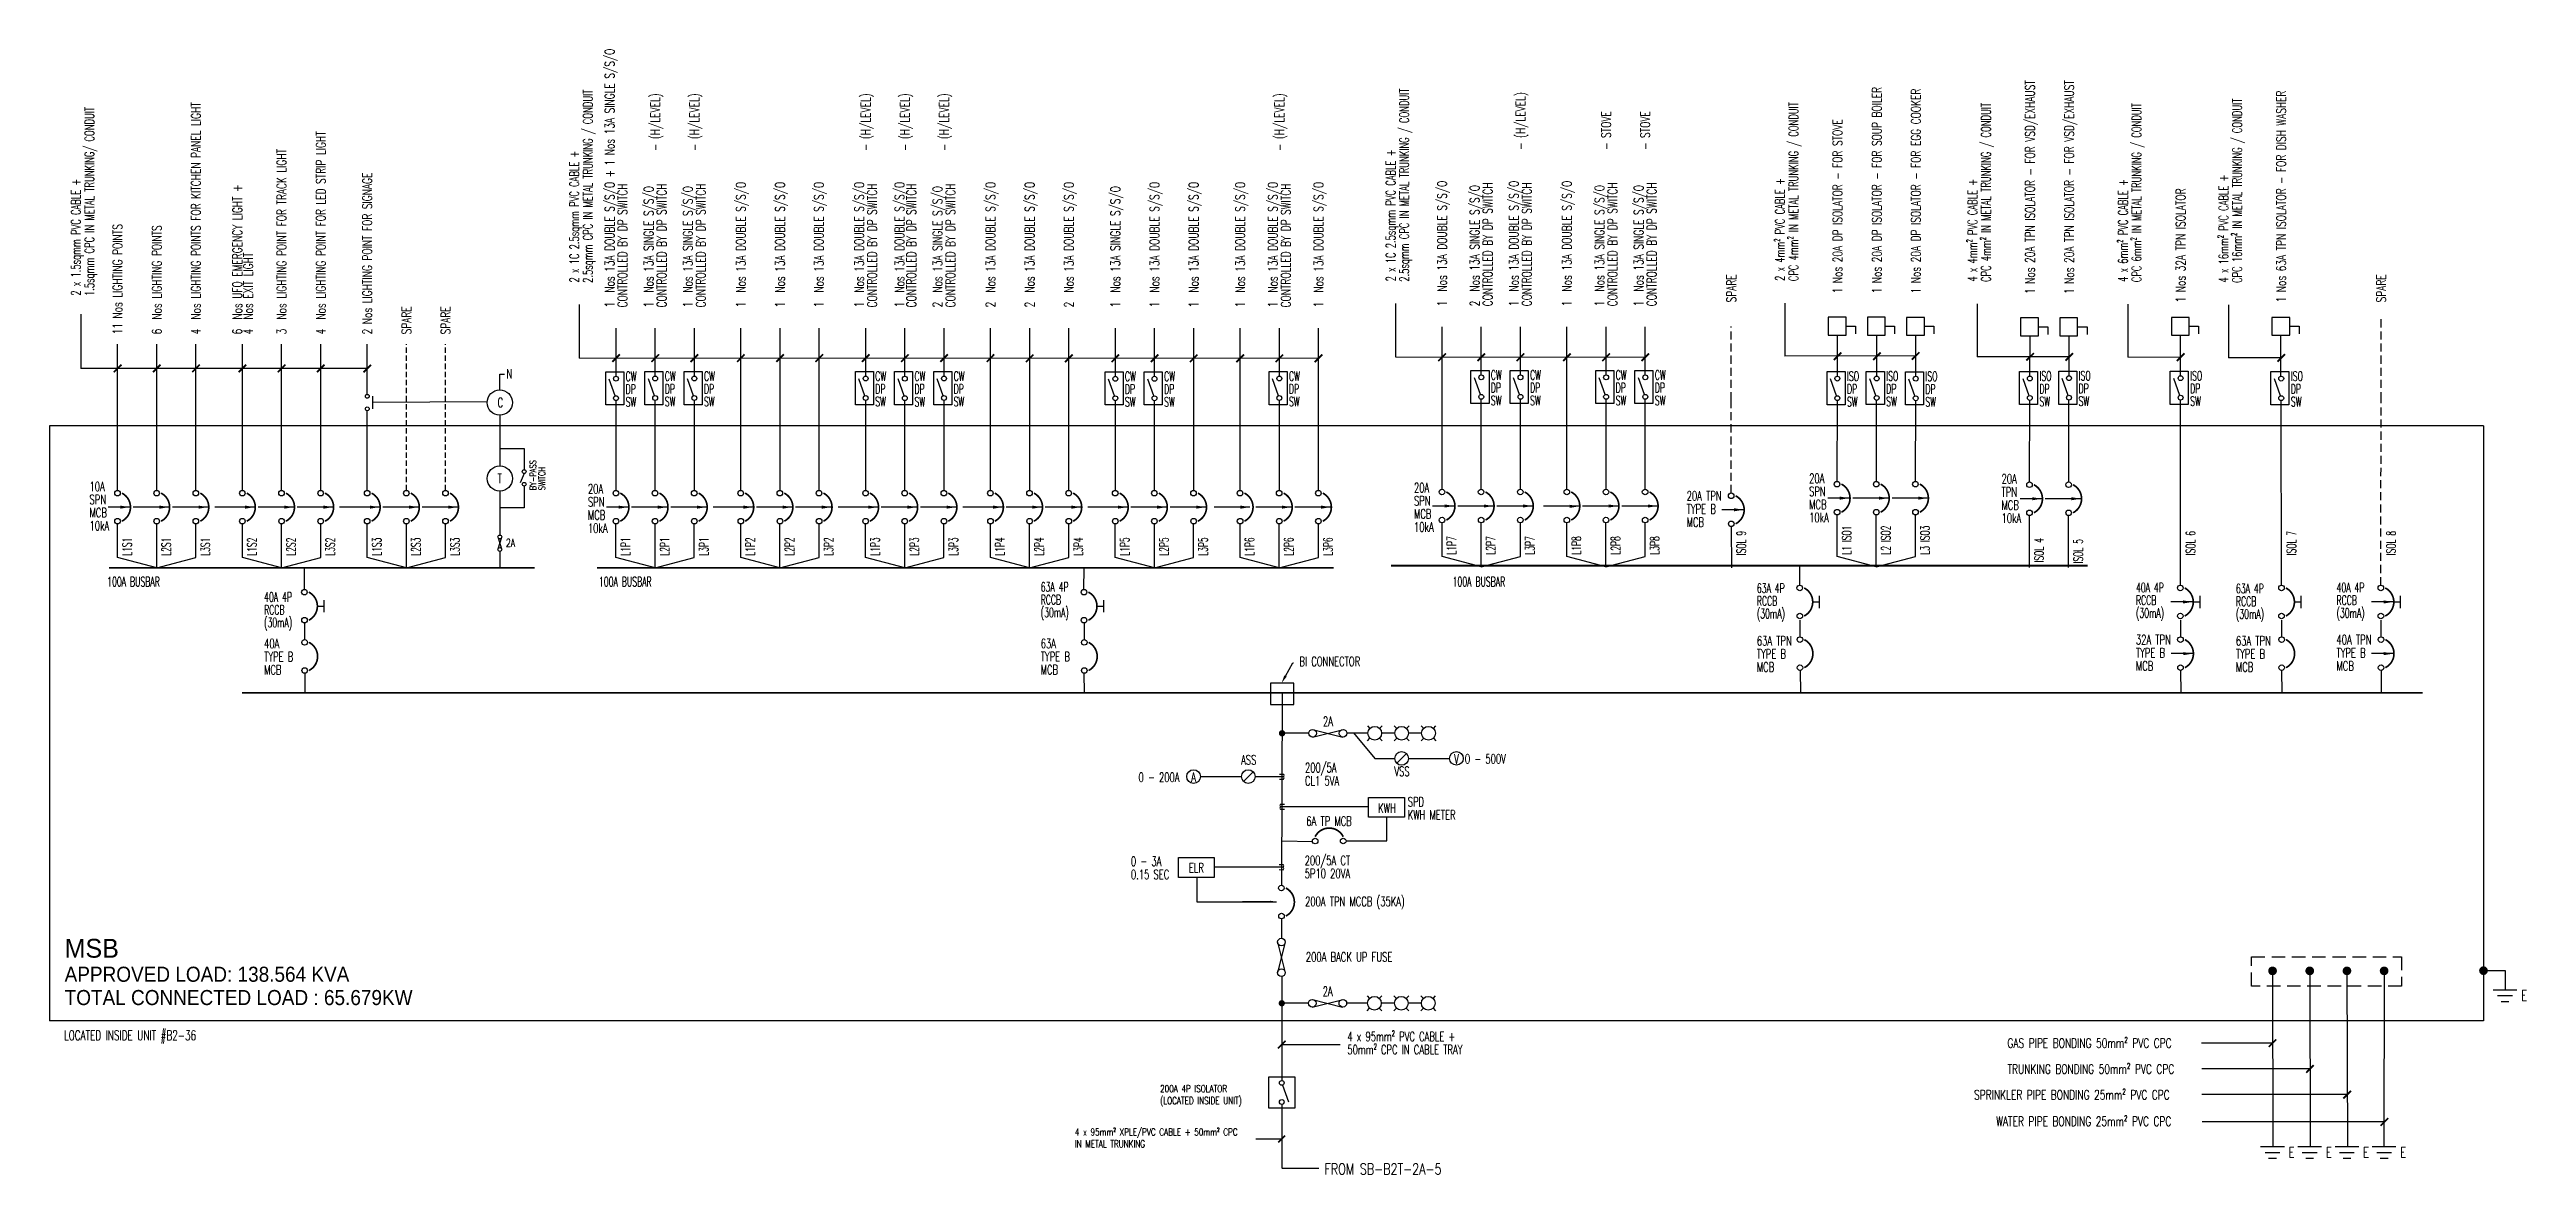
# Model space of a CAD drawing. Header units: millimetres. Extents: x 9527 to 55482, y 5689 to 26572.
import ezdxf
from ezdxf import colors
from ezdxf.entities.mleader import LeaderData, LeaderLine
from ezdxf.lldxf.tags import DXFTag
from ezdxf.math import Vec2, Vec3

# ---------------------------------------------------------------- set-up
doc = ezdxf.new("R2010")
doc.units = ezdxf.units.MM
doc.linetypes.add('DASHED', pattern=[0.75, 0.5, -0.25])
for name, color, linetype in [('E-SLD-FRAME', 8, 'Continuous'), ('E-SLD-LEGENDF', 2, 'Continuous'), ('SLD', 2, 'Continuous'), ('SLD-LINE', 7, 'Continuous'), ('SLD-TXT', 7, 'Continuous'), ('TXT', 7, 'Continuous')]:
    doc.layers.add(name, color=color, linetype=linetype)
doc.styles.add('ARIAL', font='arial.ttf', dxfattribs={"width": 0.95})
doc.styles.add('SIMPLEX', font='simplex.shx', dxfattribs={"width": 0.75})
doc.styles.add('SLD-TXT', font='romans.shx', dxfattribs={"width": 0.75})
doc.styles.get("Standard").update_dxf_attribs({"font": 'arial.ttf'})
tags = doc.linetypes.add('CENTER', pattern=[2, 1.25, -0.25, 0.25, -0.25]).pattern_tags.tags
tags[10:11] = [DXFTag(74, 4), DXFTag(75, 0), DXFTag(340, '0'), DXFTag(46, 1.0), DXFTag(50, 0.0), DXFTag(44, 0.0), DXFTag(45, 0.0)]
tags[8:9] = [DXFTag(74, 4), DXFTag(75, 0), DXFTag(340, '0'), DXFTag(46, 1.0), DXFTag(50, 0.0), DXFTag(44, 0.0), DXFTag(45, 0.0)]
tags[6:7] = [DXFTag(74, 4), DXFTag(75, 0), DXFTag(340, '0'), DXFTag(46, 1.0), DXFTag(50, 0.0), DXFTag(44, 0.0), DXFTag(45, 0.0)]
tags[4:5] = [DXFTag(74, 4), DXFTag(75, 0), DXFTag(340, '0'), DXFTag(46, 1.0), DXFTag(50, 0.0), DXFTag(44, 0.0), DXFTag(45, 0.0)]
doc.dimstyles.new('A', dxfattribs={"dimtxt": 0.18, "dimasz": 150, "dimexe": 0.18, "dimexo": 0.0625, "dimgap": 0.09, "dimtad": 0, "dimtih": 1, "dimtoh": 1, "dimdec": 4, "dimzin": 0, "dimdsep": 46, "dimtxsty": 'Standard', "dimcen": 0.09, "dimadec": 0, "dimazin": 0, "dimtfac": 1, "dimtdec": 4, "dimtofl": 0, "dimtmove": 0, "dimatfit": 3, "dimfxl": 1, "dimtolj": 1, "dimtzin": 0, "dimarcsym": 0})

# ---------------------------------------------------------------- blocks, each defined once
blk = doc.blocks.new('MCCB')
at = {"color": 3}
for centre in [(-1, 548), (0, 49)]:
    blk.add_circle(centre, 49.5, dxfattribs=at)
at = {"layer": 'E-SLD-LEGENDF', "const_width": 30}
blk.add_lwpolyline([(77, 49, 0.611384), (77, 548)], format="xyb", dxfattribs=at)
blk = doc.blocks.new('RCCB')
at = {"color": 3}
for centre in [(-1, 548), (0, 49)]:
    blk.add_circle(centre, 49.5, dxfattribs=at)
at = {"layer": 'E-SLD-LEGENDF', "linetype": 'ByBlock'}
blk.add_line((230, 299), (350, 299), dxfattribs=at)
at = {"layer": 'E-SLD-LEGENDF'}
blk.add_line((350, 190), (350, 408), dxfattribs=at)
at = {"layer": 'E-SLD-LEGENDF', "const_width": 30}
blk.add_lwpolyline([(77, 49, 0.611384), (77, 548)], format="xyb", dxfattribs=at)
blk = doc.blocks.new('DP ISOL')
at = {"layer": 'SLD', "color": 3, "linetype": 'Continuous', "ltscale": 0.5}
for p, q in [((141, -289), (20, -289)), ((141, -141), (141, -289))]:
    blk.add_line(p, q, dxfattribs=at)
blk.add_lwpolyline([(0, 141), (0, -141), (282, -141), (282, 141)], close=True, dxfattribs=at)

msp = doc.modelspace()

# ---------------------------------------------------------------- linework, layer by layer
at = {"ltscale": 100}
for p, q in [((34499, 20865), (39133, 20859)), ((54685, 9473), (55085, 9473)), ((50773, 8130), (49451, 8130)), ((51465, 7649), (49459, 7649)), ((52155, 7171), (49459, 7171)), ((52845, 6664), (49467, 6665))]:
    msp.add_line(p, q, dxfattribs=at)
for p, q in [((44153, 20887), (41721, 20879)), ((46997, 20865), (45292, 20865)), ((49063, 20857), (48087, 20860)), ((50932, 20847), (49952, 20847)), ((15518, 20135), (15517, 19902)), ((17647, 20030), (15518, 20022)), ((17881, 19784), (17882, 18842)), ((17882, 19164), (18332, 19164)), ((18332, 19164), (18332, 18771)), ((18332, 18701), (18261, 18528)), ((18332, 18467), (18332, 18064)), ((17880, 18374), (17882, 17559)), ((18332, 18064), (17882, 18064)), ((17914, 17511), (17847, 17298)), ((17850, 17510), (17913, 17306)), ((17882, 17255), (17882, 16949)), ((32395, 14630), (32386, 11059)), ((33598, 13886), (33988, 13886)), ((33720, 13886), (34114, 13413)), ((34114, 13413), (34483, 13413)), ((34739, 13414), (35499, 13414)), ((30878, 13074), (31638, 13074)), ((31894, 13075), (32419, 13075)), ((32347, 13122), (32419, 13122)), ((32347, 13029), (32420, 13028)), ((32441, 12560), (32368, 12560)), ((32441, 12467), (32369, 12467)), ((30813, 11204), (30813, 10752)), ((32414, 11394), (31137, 11393)), ((32341, 11441), (32414, 11441)), ((32342, 11348), (32414, 11347)), ((30813, 10752), (32289, 10752)), ((32383, 10435), (32383, 10074)), ((32389, 9365), (32389, 7433)), ((33592, 8875), (33982, 8875)), ((32389, 8100), (33474, 8100)), ((32389, 6991), (32393, 5815)), ((32392, 6345), (31910, 6345)), ((32393, 5808), (33077, 5808))]:
    msp.add_line(p, q)
for points in [[(19846, 19975), (19846, 20591), (20181, 20591), (20181, 19975)], [(20573, 19978), (20573, 20594), (20908, 20594), (20908, 19978)], [(21300, 19978), (21300, 20594), (21634, 20594), (21634, 19978)], [(24478, 19978), (24478, 20594), (24813, 20594), (24813, 19978)], [(25205, 19976), (25205, 20592), (25540, 20592), (25540, 19976)], [(25932, 19979), (25932, 20595), (26266, 20595), (26266, 19979)], [(29110, 19974), (29110, 20590), (29445, 20590), (29445, 19974)], [(29837, 19974), (29837, 20590), (30172, 20590), (30172, 19974)], [(32153, 19978), (32153, 20594), (32488, 20594), (32488, 19978)], [(35899, 19999), (35899, 20616), (36234, 20616), (36234, 19999)], [(36626, 19999), (36626, 20616), (36960, 20616), (36960, 19999)], [(38215, 19999), (38215, 20616), (38550, 20616), (38550, 19999)], [(38942, 19999), (38942, 20616), (39276, 20616), (39276, 19999)], [(42507, 19977), (42507, 20593), (42841, 20593), (42841, 19977)], [(43234, 19980), (43234, 20596), (43569, 20596), (43569, 19980)], [(43960, 19974), (43960, 20590), (44295, 20590), (44295, 19974)], [(46077, 19980), (46077, 20596), (46412, 20596), (46412, 19980)], [(46804, 19985), (46804, 20601), (47138, 20601), (47138, 19985)], [(48874, 19985), (48874, 20601), (49208, 20601), (49208, 19985)], [(50741, 19976), (50741, 20593), (51075, 20593), (51075, 19976)], [(33998, 12687), (34665, 12687), (34665, 12319), (33998, 12319)], [(30470, 11572), (31137, 11572), (31137, 11204), (30470, 11204)]]:
    msp.add_lwpolyline(points, close=True)
at = {"color": 3}
for points in [[(20022, 20142), (19910, 20455)], [(20749, 20145), (20637, 20459)], [(21476, 20145), (21363, 20459)], [(24654, 20145), (24542, 20459)], [(25381, 20142), (25269, 20456)], [(26108, 20146), (25995, 20459)], [(29286, 20141), (29174, 20454)], [(30013, 20141), (29901, 20454)], [(32329, 20145), (32217, 20459)], [(36075, 20166), (35963, 20480)], [(36802, 20166), (36689, 20480)], [(38391, 20166), (38279, 20480)], [(39118, 20166), (39005, 20480)], [(42682, 20144), (42570, 20457)], [(43410, 20147), (43298, 20460)], [(44136, 20141), (44024, 20455)], [(46253, 20146), (46141, 20460)], [(46979, 20152), (46867, 20466)], [(49049, 20152), (48937, 20466)], [(50917, 20143), (50804, 20457)], [(32959, 13809), (33531, 13950)], [(32961, 13950), (33523, 13809)], [(32312, 10004), (32453, 9432)], [(32453, 10002), (32312, 9440)], [(32954, 8798), (33526, 8939)], [(32956, 8940), (33518, 8798)]]:
    msp.add_lwpolyline(points, dxfattribs=at)
at = {"ltscale": 100}
msp.add_lwpolyline([(32181, 14416), (32610, 14416), (32610, 14811), (32181, 14811)], close=True, dxfattribs=at)
at = {"linetype": 'DASHED', "ltscale": 500}
msp.add_lwpolyline([(50380, 9731), (53166, 9731), (53166, 9188), (50380, 9188)], close=True, dxfattribs=at)
at = {"linetype": 'CENTER'}
msp.add_lwpolyline([(32149, 7500), (32633, 7500), (32633, 6919), (32149, 6919)], close=True, dxfattribs=at)
at = {"color": 250}
msp.add_lwpolyline([(32404, 7348), (32513, 7041)], dxfattribs=at)
for centre, radius in [((17880, 20018), 234), ((15422, 20135), 35), ((15422, 19901), 35), ((17882, 18608), 234), ((18332, 18736), 35), ((18332, 18502), 35), ((17882, 17524), 35), ((17882, 17290), 35)]:
    msp.add_circle(centre, radius)
for centre, start, end in [((32404, 13098), 304.0133, 55.9867), ((32404, 13051), 304.0133, 55.9867), ((32384, 12537), 124.0133, 235.9867), ((32384, 12490), 124.0133, 235.9867), ((32398, 11418), 304.0133, 55.9867), ((32398, 11371), 304.0133, 55.9867)]:
    msp.add_arc(centre, 28.3, start, end)
at = {"layer": 'E-SLD-FRAME', "color": 7, "linetype": 'CENTER', "ltscale": 500}
for p, q in [((54686, 19589), (9527, 19589)), ((9527, 19589), (9528, 8543)), ((54686, 19589), (54685, 8544)), ((54685, 8544), (9528, 8543))]:
    msp.add_line(p, q, dxfattribs=at)
at = {"layer": 'E-SLD-FRAME', "color": 7, "linetype": 'CENTER', "ltscale": 50}
for p, q in [((33998, 12514), (32369, 12514)), ((34335, 11880), (34335, 12319)), ((32398, 11880), (32957, 11873)), ((33580, 11880), (34335, 11880))]:
    msp.add_line(p, q, dxfattribs=at)
at = {"layer": 'SLD', "color": 7}
for p, q in [((10106, 21657), (10106, 20652)), ((19352, 21837), (19352, 20844)), ((34499, 21858), (34499, 20865)), ((41721, 21864), (41721, 20879)), ((45292, 21851), (45292, 20865)), ((48087, 21846), (48087, 20860)), ((49952, 21832), (49952, 20847)), ((33071, 20839), (19352, 20844)), ((15422, 20648), (10106, 20652))]:
    msp.add_line(p, q, dxfattribs=at)
at = {"layer": 'SLD', "const_width": 33}
for points in [[(34413, 16991), (47339, 16991)], [(10633, 16949), (18526, 16949)], [(19686, 16949), (33354, 16949)], [(13099, 14630), (53554, 14630)]]:
    msp.add_lwpolyline(points, dxfattribs=at)
at = {"layer": 'SLD', "lineweight": -3}
for centre, radius in [((20037, 20461), 45.2), ((20764, 20465), 45.2), ((21491, 20465), 45.2), ((24669, 20465), 45.2), ((25396, 20462), 45.2), ((26123, 20465), 45.2), ((29301, 20460), 45.2), ((30028, 20460), 45.2), ((32344, 20465), 45.2), ((36090, 20486), 45.2), ((36817, 20486), 45.2), ((38406, 20486), 45.2), ((39133, 20486), 45.2), ((42697, 20463), 45.2), ((43425, 20466), 45.2), ((44151, 20461), 45.2), ((46268, 20466), 45.2), ((46994, 20472), 45.2), ((49065, 20472), 45.2), ((50932, 20463), 45.2), ((20037, 20099), 45.2), ((20764, 20102), 45.2), ((21491, 20102), 45.2), ((24669, 20102), 45.2), ((25396, 20100), 45.2), ((26123, 20103), 45.2), ((29301, 20098), 45.2), ((30028, 20098), 45.2), ((32344, 20102), 45.2), ((36090, 20124), 45.2), ((36817, 20124), 45.2), ((38406, 20124), 45.2), ((39133, 20124), 45.2), ((42697, 20101), 45.2), ((43425, 20104), 45.2), ((44151, 20098), 45.2), ((46268, 20104), 45.2), ((46994, 20110), 45.2), ((49065, 20109), 45.2), ((50932, 20101), 45.2), ((32960, 13880), 70.8), ((33527, 13880), 70.8), ((32383, 10004), 70.8), ((32383, 9436), 70.8), ((32954, 8869), 70.8), ((33522, 8869), 70.8)]:
    msp.add_circle(centre, radius, dxfattribs=at)
at = {"layer": 'SLD', "color": 250, "lineweight": -3}
for centre in [(32389, 7389), (32389, 7035)]:
    msp.add_circle(centre, 44.2, dxfattribs=at)
at = {"layer": 'SLD-LINE', "linetype": 'ByBlock'}
for p, q in [((20037, 20507), (20037, 21402)), ((20764, 20510), (20764, 21402)), ((21491, 20510), (21491, 21402)), ((22353, 18391), (22353, 21402)), ((23080, 18391), (23080, 21402)), ((23807, 20058), (23807, 21402)), ((24669, 20510), (24669, 21402)), ((26985, 18391), (26985, 21402)), ((27712, 18391), (27712, 21402)), ((28439, 18391), (28439, 21402)), ((29301, 20505), (29301, 21402)), ((30028, 20505), (30028, 21402)), ((30755, 18391), (30755, 21402)), ((31617, 18391), (31617, 21402)), ((32344, 20510), (32344, 21402)), ((33071, 18391), (33071, 21402)), ((35363, 18412), (35363, 21423)), ((36090, 20531), (36090, 21423)), ((36817, 20531), (36817, 21423)), ((37679, 18412), (37679, 21423)), ((38406, 20531), (38406, 21423)), ((39133, 20531), (39133, 21423)), ((42699, 20509), (42700, 21269)), ((43427, 20511), (43429, 21269)), ((44152, 20506), (44154, 21268)), ((46269, 20511), (46272, 21257)), ((46996, 20517), (46998, 21257)), ((49063, 20517), (49064, 21268)), ((50927, 20508), (50926, 21268)), ((10788, 18389), (10790, 21102)), ((11515, 18389), (11517, 21102)), ((12244, 18391), (12244, 21102)), ((13106, 18391), (13106, 21102)), ((13833, 18391), (13833, 21102)), ((14560, 18391), (14560, 21102)), ((20037, 18391), (20037, 20054)), ((20764, 18391), (20764, 20057)), ((21491, 18391), (21491, 20057)), ((23807, 18391), (23807, 20058)), ((24669, 18391), (24669, 20057)), ((29301, 18391), (29301, 20053)), ((30028, 18391), (30028, 20053)), ((32344, 18391), (32344, 20057)), ((36090, 18412), (36090, 20078)), ((36817, 18412), (36817, 20078)), ((38406, 18412), (38406, 20078)), ((39133, 18412), (39133, 20078)), ((42694, 18558), (42697, 20056)), ((43420, 18558), (43425, 20059)), ((44147, 18558), (44151, 20053)), ((46263, 18546), (46268, 20059)), ((46989, 18546), (46994, 20064)), ((49060, 16629), (49063, 20064)), ((50936, 16629), (50928, 20056)), ((14255, 16551), (14255, 16949)), ((28719, 16551), (28720, 16949)), ((41998, 16629), (41999, 16970))]:
    msp.add_line(p, q, dxfattribs=at)
at = {"layer": 'SLD-LINE', "ltscale": 200}
for p, q in [((25396, 20507), (25396, 21402)), ((26123, 20511), (26123, 21402)), ((25396, 18391), (25396, 20058)), ((26123, 18391), (26123, 20058))]:
    msp.add_line(p, q, dxfattribs=at)
at = {"layer": 'SLD-LINE', "linetype": 'DASHED', "ltscale": 300}
for p, q in [((40727, 20064), (40728, 21432)), ((52784, 20064), (52785, 21595)), ((40725, 18340), (40727, 20064)), ((52781, 16629), (52784, 20064))]:
    msp.add_line(p, q, dxfattribs=at)
at = {"layer": 'SLD-LINE', "ltscale": 120}
for p, q in [((15422, 20170), (15422, 21102)), ((15422, 18391), (15422, 19866))]:
    msp.add_line(p, q, dxfattribs=at)
at = {"layer": 'SLD-LINE', "linetype": 'DASHED', "ltscale": 200}
for p, q in [((16149, 18391), (16149, 21102)), ((16876, 18391), (16876, 21102))]:
    msp.add_line(p, q, dxfattribs=at)
at = {"layer": 'SLD-LINE', "ltscale": 10}
msp.add_line((15422, 19787), (15422, 19866), dxfattribs=at)
at = {"layer": 'SLD-LINE'}
for p, q in [((42692, 17163), (42692, 17932)), ((43419, 16970), (43417, 17932)), ((44145, 17163), (44145, 17932)), ((10789, 17142), (10789, 17765)), ((11516, 16949), (11516, 17765)), ((12242, 17142), (12242, 17765)), ((13105, 17142), (13105, 17765)), ((13832, 16949), (13832, 17765)), ((14558, 17142), (14558, 17765)), ((15421, 17142), (15421, 17765)), ((16148, 16949), (16148, 17765)), ((16874, 17142), (16874, 17765)), ((20036, 17142), (20036, 17765)), ((20762, 16949), (20762, 17765)), ((21489, 17142), (21489, 17765)), ((22352, 17142), (22352, 17765)), ((23078, 16949), (23078, 17765)), ((23805, 17142), (23805, 17765)), ((24668, 17142), (24668, 17765)), ((25394, 16949), (25394, 17765)), ((26121, 17142), (26121, 17765)), ((26984, 17142), (26984, 17765)), ((27710, 16949), (27710, 17765)), ((28437, 17142), (28437, 17765)), ((29300, 17142), (29300, 17765)), ((30026, 16949), (30026, 17765)), ((30753, 17142), (30753, 17765)), ((31616, 17142), (31616, 17765)), ((32342, 16949), (32342, 17765)), ((33069, 17142), (33069, 17765)), ((35362, 17163), (35362, 17786)), ((36088, 16970), (36088, 17786)), ((36815, 17163), (36815, 17786)), ((37678, 17163), (37678, 17786)), ((38404, 16970), (38404, 17786)), ((39131, 17163), (39131, 17786)), ((46262, 16959), (46261, 17921)), ((46988, 16959), (46988, 17921)), ((11516, 16949), (10789, 17142)), ((11516, 16949), (12242, 17142)), ((13832, 16949), (13105, 17142)), ((13832, 16949), (14558, 17142)), ((16148, 16949), (15421, 17142)), ((16148, 16949), (16874, 17142)), ((20762, 16949), (20036, 17142)), ((20762, 16949), (21489, 17142)), ((23078, 16949), (22352, 17142)), ((23078, 16949), (23805, 17142)), ((25394, 16949), (24668, 17142)), ((25394, 16949), (26121, 17142)), ((27710, 16949), (26984, 17142)), ((27710, 16949), (28437, 17142)), ((30026, 16949), (29300, 17142)), ((30026, 16949), (30753, 17142)), ((32342, 16949), (31616, 17142)), ((32342, 16949), (33069, 17142)), ((36088, 16970), (35362, 17163)), ((36088, 16970), (36815, 17163)), ((38404, 16970), (37678, 17163)), ((38404, 16970), (39131, 17163)), ((43419, 16970), (42692, 17163)), ((43419, 16970), (44145, 17163))]:
    msp.add_line(p, q, dxfattribs=at)
at = {"layer": 'SLD-TXT'}
for points, const_width in [([(10720, 20582), (10861, 20722)], 33.1), ([(11447, 20582), (11587, 20722)], 33.1), ([(12174, 20582), (12314, 20722)], 33.1), ([(13036, 20582), (13177, 20722)], 33.1), ([(13763, 20582), (13903, 20722)], 33.1), ([(14490, 20582), (14630, 20722)], 33.1), ([(15352, 20578), (15493, 20719)], 33.1), ([(19967, 20773), (20107, 20914)], 33.1), ([(20694, 20773), (20834, 20914)], 33.1), ([(21420, 20773), (21561, 20914)], 33.1), ([(22283, 20773), (22423, 20914)], 33.1), ([(23010, 20773), (23150, 20914)], 33.1), ([(23736, 20773), (23877, 20914)], 33.1), ([(24599, 20773), (24739, 20914)], 33.1), ([(25326, 20773), (25466, 20914)], 33.1), ([(26053, 20774), (26193, 20915)], 33.1), ([(26915, 20773), (27055, 20914)], 33.1), ([(27642, 20771), (27782, 20911)], 33.1), ([(28368, 20770), (28509, 20911)], 33.1), ([(29231, 20770), (29371, 20911)], 33.1), ([(29958, 20770), (30098, 20910)], 33.1), ([(30684, 20770), (30825, 20910)], 33.1), ([(31547, 20769), (31687, 20910)], 33.1), ([(32274, 20769), (32414, 20910)], 33.1), ([(33000, 20769), (33141, 20909)], 33.1), ([(35293, 20790), (35433, 20930)], 33.1), ([(36020, 20790), (36160, 20930)], 33.1), ([(36747, 20789), (36887, 20930)], 33.1), ([(37609, 20789), (37749, 20930)], 33.1), ([(38336, 20789), (38476, 20929)], 33.1), ([(39063, 20789), (39203, 20929)], 33.1), ([(42631, 20808), (42771, 20949)], 33.1), ([(43360, 20808), (43500, 20949)], 33.1), ([(44078, 20813), (44219, 20953)], 33.1), ([(46202, 20797), (46343, 20937)], 33.1), ([(46929, 20797), (47069, 20937)], 33.1), ([(48997, 20790), (49137, 20931)], 33.1), ([(50862, 20777), (51002, 20918)], 33.1), ([(32319, 8030), (32459, 8171)], 33.1), ([(50700, 8056), (50841, 8197)], 33.1), ([(51395, 7578), (51535, 7719)], 33.1), ([(52085, 7100), (52225, 7241)], 33.1), ([(52775, 6594), (52916, 6735)], 33.1), ([(32322, 6284), (32449, 6411)], 29.9)]:
    msp.add_lwpolyline(points, dxfattribs=dict(at, const_width=const_width))
at = {"layer": 'TXT', "color": 7}
for p, q in [((40728, 17716), (40733, 16949)), ((14257, 15927), (14257, 15618)), ((28721, 15927), (28721, 15618)), ((42000, 15979), (41999, 15670)), ((49060, 15979), (49060, 15670)), ((50937, 15979), (50936, 15670)), ((52781, 15979), (52781, 15670)), ((14261, 14994), (14265, 14630)), ((28717, 14995), (28720, 14630)), ((42004, 15046), (42011, 14630)), ((49063, 15046), (49067, 14630)), ((50939, 15046), (50943, 14630)), ((52784, 15046), (52788, 14630))]:
    msp.add_line(p, q, dxfattribs=at)
at = {"layer": 'TXT'}
for p, q in [((32889, 13879), (32394, 13879)), ((34486, 13879), (34241, 13879)), ((34985, 13879), (34739, 13879)), ((50770, 9469), (50778, 6209)), ((51461, 9469), (51468, 6209)), ((52151, 9469), (52159, 6209)), ((52841, 9469), (52837, 6209)), ((55085, 9473), (55085, 9119)), ((32883, 8868), (32389, 8868)), ((34481, 8868), (34235, 8868)), ((34979, 8868), (34734, 8868))]:
    msp.add_line(p, q, dxfattribs=at)
at = {"layer": 'TXT', "color": 3}
for p, q in [((33977, 14017), (34025, 13968)), ((33977, 13741), (34025, 13789)), ((34204, 13968), (34252, 14017)), ((34204, 13789), (34252, 13741)), ((34475, 14017), (34523, 13968)), ((34475, 13741), (34523, 13789)), ((34702, 13968), (34750, 14017)), ((34702, 13789), (34750, 13741)), ((34973, 14017), (35022, 13968)), ((34973, 13741), (35022, 13789)), ((35201, 13968), (35249, 14017)), ((35201, 13789), (35249, 13741)), ((34525, 13322), (34701, 13504)), ((31680, 12984), (31856, 13166)), ((33971, 9006), (34019, 8958)), ((33971, 8730), (34019, 8779)), ((34198, 8958), (34246, 9006)), ((34198, 8779), (34246, 8730)), ((34470, 9006), (34518, 8958)), ((34470, 8730), (34518, 8779)), ((34697, 8958), (34745, 9006)), ((34697, 8779), (34745, 8730)), ((34968, 9006), (35016, 8958)), ((34968, 8730), (35016, 8779)), ((35195, 8958), (35243, 9006)), ((35195, 8779), (35243, 8730))]:
    msp.add_line(p, q, dxfattribs=at)
at = {"layer": 'TXT', "color": 5}
for p, q in [((54864, 9119), (55305, 9119)), ((54947, 9010), (55222, 9010)), ((55012, 8900), (55157, 8900)), ((50550, 6209), (50991, 6209)), ((50633, 6100), (50908, 6100)), ((50698, 5991), (50843, 5991)), ((51240, 6209), (51681, 6209)), ((51323, 6100), (51598, 6100)), ((51388, 5991), (51533, 5991)), ((51931, 6209), (52371, 6209)), ((52013, 6100), (52288, 6100)), ((52079, 5991), (52223, 5991)), ((52621, 6209), (53061, 6209)), ((52703, 6100), (52979, 6100)), ((52769, 5991), (52913, 5991))]:
    msp.add_line(p, q, dxfattribs=at)
at = {"layer": 'TXT'}
for points, const_width in [([(32365, 13879, 1), (32424, 13879, 1)], 58.3), ([(50730, 9469, 1), (50811, 9469, 1)], 80.5), ([(51420, 9469, 1), (51501, 9469, 1)], 80.5), ([(52111, 9469, 1), (52191, 9469, 1)], 80.5), ([(52801, 9469, 1), (52881, 9469, 1)], 80.5), ([(54644, 9473, 1), (54725, 9473, 1)], 80.5), ([(32360, 8868, 1), (32418, 8868, 1)], 58.3)]:
    msp.add_lwpolyline(points, format="xyb", close=True, dxfattribs=dict(at, const_width=const_width))
at = {"layer": 'TXT', "color": 3}
for centre in [(34114, 13879), (34613, 13879), (35111, 13879), (34613, 13413), (35629, 13414), (30752, 13075), (31768, 13075), (34109, 8868), (34607, 8868), (35106, 8868)]:
    msp.add_circle(centre, 127, dxfattribs=at)

# ---------------------------------------------------------------- block references
at = {"layer": 'E-SLD-LEGENDF', "linetype": 'ByBlock', "xscale": 1.043890447483075, "yscale": 1.043890447483075, "zscale": 1.043890447483075}
for p in [(14257, 15927), (28721, 15927), (42000, 16005), (49060, 16005), (50937, 16005), (52781, 16005)]:
    msp.add_blockref('RCCB', p, dxfattribs=at)
at = {"layer": 'SLD', "xscale": 1.177325186571047, "yscale": 1.177325186571047, "zscale": 1.177325186571047, "rotation": 90}
for p in [(42693, 21269), (43419, 21269), (44146, 21268), (49059, 21268), (50923, 21268), (46262, 21257), (46989, 21257)]:
    msp.add_blockref('DP ISOL', p, dxfattribs=at)
at = {"layer": 'SLD', "lineweight": -3, "xscale": 1.043890447483075, "yscale": 1.043890447483075, "zscale": 1.043890447483075}
for p in [(10789, 17765), (11516, 17765), (12242, 17765), (13105, 17765), (13832, 17765), (14558, 17765), (15421, 17765), (16148, 17765), (16874, 17765), (20036, 17765), (20762, 17765), (21489, 17765), (22352, 17765), (23078, 17765), (23805, 17765), (24668, 17765), (25394, 17765), (26121, 17765), (26984, 17765), (27710, 17765), (28437, 17765), (29300, 17765), (30026, 17765), (30753, 17765), (31616, 17765), (32342, 17765), (33069, 17765), (35362, 17786), (36088, 17786), (36815, 17786), (37678, 17786), (38404, 17786), (39131, 17786), (42692, 17932), (43419, 17932), (44146, 17932), (46262, 17921), (46988, 17921), (40728, 17716), (42003, 15046), (49063, 15046), (50940, 15046), (52784, 15046), (14261, 14994), (28725, 14994), (32383, 10435)]:
    msp.add_blockref('MCCB', p, dxfattribs=at)
at = {"layer": 'SLD', "lineweight": -3, "xscale": 1.043890447483075, "yscale": 1.043890447483075, "zscale": 1.043890447483075, "rotation": 90}
msp.add_blockref('MCCB', (33580, 11880), dxfattribs=at)

# ---------------------------------------------------------------- texts
at = {"color": 0, "linetype": 'ByBlock', "attachment_point": 1, "line_spacing_factor": 0.818814, "style": 'SLD-TXT'}
for s, insert, char_height, width in [('{\\Fromans|c134;\\W0.7;2\\Fromans|c0;A}', (17993, 17491), 152.43, 293.25), ('{\\W0.65;LOCATED INSIDE UNIT #B2-36}', (9794, 8365), 185, 4322.39)]:
    msp.add_mtext(s, dxfattribs=dict(at, insert=insert, char_height=char_height, width=width))
at = {"layer": 'SLD-TXT', "style": 'SLD-TXT'}
for s, height, width, p in [('1  Nos 13A DOUBLE S/S/O + 1 Nos 13A SINGLE S/S/O', 175, 0.7, (20007, 21784)), ('2.5sqmm CPC IN METAL TRUNKING / CONDUIT ', 175, 0.65, (19601, 22240)), ('- (H/LEVEL)', 175, 0.7, (20851, 24688)), ('- (H/LEVEL)', 175, 0.7, (21578, 24688)), ('- (H/LEVEL)', 175, 0.7, (24756, 24688)), ('- (H/LEVEL)', 175, 0.7, (25483, 24688)), ('- (H/LEVEL)', 175, 0.7, (26210, 24688)), ('- (H/LEVEL)', 175, 0.7, (32431, 24688)), ('2.5sqmm CPC IN METAL TRUNKING / CONDUIT ', 175, 0.65, (34748, 22261)), ('- (H/LEVEL)', 175, 0.7, (36904, 24709)), ('1 Nos 20A DP ISOLATOR - FOR SOUP BOILER', 175, 0.7, (43516, 22044)), ('1 Nos 20A DP ISOLATOR - FOR EGG COOKER', 175, 0.7, (44241, 22043)), ('1 Nos 20A TPN ISOLATOR - FOR VSD/EXHAUST', 175, 0.7, (46359, 22033)), ('1 Nos 20A TPN ISOLATOR - FOR VSD/EXHAUST', 175, 0.7, (47085, 22033)), ('1 Nos 63A TPN ISOLATOR - FOR DISH WASHER', 175, 0.7, (51017, 21877)), ('1.5sqmm CPC IN METAL TRUNKING/ CONDUIT ', 175, 0.65, (10354, 21996)), ('4  Nos LIGHTING POINTS FOR KITCHEN PANEL LIGHT', 175, 0.7, (12331, 21283)), ('- STOVE', 175, 0.7, (38493, 24709)), ('- STOVE', 175, 0.7, (39220, 24709)), ('CPC 4mm² IN METAL TRUNKING / CONDUIT', 175, 0.65, (41970, 22271)), ('CPC 4mm² IN METAL TRUNKING / CONDUIT', 175, 0.65, (45541, 22257)), ('CPC 6mm² IN METAL TRUNKING / CONDUIT', 175, 0.65, (48336, 22252)), ('CPC 16mm² IN METAL TRUNKING / CONDUIT', 175, 0.65, (50201, 22239)), ('4  Nos LIGHTING POINT FOR LED STRIP LIGHT', 175, 0.7, (14647, 21283)), ('1 Nos 20A DP ISOLATOR - FOR STOVE', 175, 0.7, (42787, 22044)), ('3  Nos LIGHTING POINT FOR TRACK LIGHT', 175, 0.7, (13920, 21283)), ('2 x 1C 2.5sqmm PVC CABLE +', 175, 0.65, (19350, 22247)), ('2 x 1C 2.5sqmm PVC CABLE +', 175, 0.65, (34497, 22268)), ('2 x 1.5sqmm PVC CABLE +', 175, 0.65, (10103, 22003)), ('6  Nos UFO EMERGENCY LIGHT +', 175, 0.7, (13098, 21283)), ('2 Nos LIGHTING POINT FOR SIGNAGE', 175, 0.7, (15509, 21283)), ('CONTROLLED BY DP SWITCH', 175, 0.7, (20244, 21784)), ('1  Nos 13A SINGLE S/S/O', 175, 0.7, (20730, 21784)), ('CONTROLLED BY DP SWITCH', 175, 0.7, (20971, 21784)), ('1  Nos 13A SINGLE S/S/O', 175, 0.7, (21456, 21784)), ('CONTROLLED BY DP SWITCH', 175, 0.7, (21697, 21784)), ('1  Nos 13A DOUBLE S/S/O', 175, 0.7, (22440, 21784)), ('1  Nos 13A DOUBLE S/S/O', 175, 0.7, (23167, 21784)), ('1  Nos 13A DOUBLE S/S/O', 175, 0.7, (23887, 21784)), ('1  Nos 13A DOUBLE S/S/O', 175, 0.7, (24635, 21784)), ('CONTROLLED BY DP SWITCH', 175, 0.7, (24876, 21784)), ('1  Nos 13A DOUBLE S/S/O', 175, 0.7, (25384, 21784)), ('CONTROLLED BY DP SWITCH', 175, 0.7, (25603, 21784)), ('2  Nos 13A SINGLE S/S/O', 175, 0.7, (26088, 21784)), ('CONTROLLED BY DP SWITCH', 175, 0.7, (26329, 21784)), ('2  Nos 13A DOUBLE S/S/O', 175, 0.7, (27072, 21784)), ('2  Nos 13A DOUBLE S/S/O', 175, 0.7, (27799, 21784)), ('2  Nos 13A DOUBLE S/S/O', 175, 0.7, (28526, 21784)), ('1  Nos 13A SINGLE S/S/O', 175, 0.7, (29388, 21784)), ('1  Nos 13A DOUBLE S/S/O', 175, 0.7, (30115, 21784)), ('1  Nos 13A DOUBLE S/S/O', 175, 0.7, (30842, 21784)), ('1  Nos 13A DOUBLE S/S/O', 175, 0.7, (31704, 21784)), ('1  Nos 13A DOUBLE S/S/O', 175, 0.7, (32310, 21784)), ('CONTROLLED BY DP SWITCH', 175, 0.7, (32551, 21784)), ('1  Nos 13A DOUBLE S/S/O', 175, 0.7, (33158, 21784)), ('1  Nos 13A DOUBLE S/S/O', 175, 0.7, (35450, 21805)), ('2  Nos 13A SINGLE S/S/O', 175, 0.7, (36056, 21805)), ('CONTROLLED BY DP SWITCH', 175, 0.7, (36297, 21805)), ('1  Nos 13A DOUBLE S/S/O', 175, 0.7, (36782, 21805)), ('CONTROLLED BY DP SWITCH', 175, 0.7, (37023, 21805)), ('1  Nos 13A DOUBLE S/S/O', 175, 0.7, (37766, 21805)), ('1  Nos 13A SINGLE S/S/O', 175, 0.7, (38372, 21805)), ('CONTROLLED BY DP SWITCH', 175, 0.7, (38613, 21805)), ('1  Nos 13A SINGLE S/S/O', 175, 0.7, (39098, 21805)), ('CONTROLLED BY DP SWITCH', 175, 0.7, (39339, 21805)), ('2 x 4mm² PVC CABLE +', 175, 0.65, (41719, 22277)), ('4 x 4mm² PVC CABLE +', 175, 0.65, (45290, 22264)), ('4 x 6mm² PVC CABLE +', 175, 0.65, (48084, 22259)), ('1 Nos 32A TPN ISOLATOR', 175, 0.7, (49153, 21877)), ('4 x 16mm² PVC CABLE +', 175, 0.65, (49950, 22246)), ('11 Nos LIGHTING POINTS', 175, 0.7, (10874, 21283)), ('6  Nos LIGHTING POINTS', 175, 0.7, (11604, 21283)), ('4  Nos EXIT LIGHT', 175, 0.7, (13301, 21283)), ('SPARE', 175, 0.7, (40817, 21877)), ('SPARE', 175, 0.7, (52874, 21877)), ('SPARE', 175, 0.7, (16236, 21283)), ('SPARE', 175, 0.7, (16963, 21283)), ('L1S1', 170.6, 0.6, (11051, 17173)), ('L2S1', 170.6, 0.6, (11777, 17173)), ('L3S1', 170.6, 0.6, (12504, 17173)), ('L1S2', 170.6, 0.6, (13367, 17173)), ('L2S2', 170.6, 0.6, (14093, 17173)), ('L3S2', 170.6, 0.6, (14820, 17173)), ('L1S3', 170.6, 0.6, (15683, 17173)), ('L2S3', 170.6, 0.6, (16409, 17173)), ('L3S3', 170.6, 0.6, (17136, 17173)), ('L1P1', 170.6, 0.6, (20297, 17173)), ('L2P1', 170.6, 0.6, (21024, 17173)), ('L3P1', 170.6, 0.6, (21751, 17173)), ('L1P2', 170.6, 0.6, (22613, 17173)), ('L2P2', 170.6, 0.6, (23340, 17173)), ('L3P2', 170.6, 0.6, (24067, 17173)), ('L1P3', 170.6, 0.6, (24929, 17173)), ('L2P3', 170.6, 0.6, (25656, 17173)), ('L3P3', 170.6, 0.6, (26383, 17173)), ('L1P4', 170.6, 0.6, (27245, 17173)), ('L2P4', 170.6, 0.6, (27972, 17173)), ('L3P4', 170.6, 0.6, (28699, 17173)), ('L1P5', 170.6, 0.6, (29561, 17173)), ('L2P5', 170.6, 0.6, (30288, 17173)), ('L3P5', 170.6, 0.6, (31015, 17173)), ('L1P6', 170.6, 0.6, (31877, 17173)), ('L2P6', 170.6, 0.6, (32604, 17173)), ('L3P6', 170.6, 0.6, (33331, 17173)), ('L1P7', 170.6, 0.6, (35624, 17194)), ('L2P7', 170.6, 0.6, (36350, 17194)), ('L3P7', 170.6, 0.6, (37077, 17194)), ('L1P8', 170.6, 0.6, (37940, 17194)), ('L2P8', 170.6, 0.6, (38666, 17194)), ('L3P8', 170.6, 0.6, (39393, 17194)), ('ISOL 9', 170.6, 0.6, (40998, 17183)), ('L1 ISO1', 170.6, 0.6, (42954, 17194)), ('L2 ISO2', 170.6, 0.6, (43681, 17194)), ('L3 ISO3', 170.6, 0.6, (44407, 17194)), ('ISOL 4', 170.6, 0.6, (46523, 17049)), ('ISOL 5', 170.6, 0.6, (47250, 17032)), ('ISOL 6', 170.6, 0.6, (49334, 17183)), ('ISOL 7', 170.6, 0.6, (51206, 17183)), ('ISOL 8', 170.6, 0.6, (53054, 17183))]:
    msp.add_text(s, height=height, rotation=90, dxfattribs=dict(at, width=width)).set_placement(p)
at = {"layer": 'SLD-TXT', "style": 'SLD-TXT', "width": 0.7}
for s, p in [('GAS PIPE BONDING 50mm² PVC CPC', (45853, 8041)), ('TRUNKING BONDING 50mm² PVC CPC', (45854, 7559)), ('SPRINKLER PIPE BONDING 25mm² PVC CPC', (45234, 7081)), ('WATER PIPE BONDING 25mm² PVC CPC', (45643, 6589))]:
    msp.add_text(s, height=175, dxfattribs=at).set_placement(p)
at = {"layer": 'SLD-TXT', "char_height": 175, "attachment_point": 1, "style": 'SLD-TXT'}
for s, insert, width, line_spacing_factor in [('{\\Fromans|c134;\\W0.65;N}', (18005, 20641), 119.75, 0.833333), ('{\\Fromans|c134;\\W0.6;CW\\PDP\\PSW}', (20215, 20593), 312.2, 0.810811), ('{\\Fromans|c134;\\W0.6;CW\\PDP\\PSW}', (20942, 20597), 312.2, 0.810811), ('{\\Fromans|c134;\\W0.6;CW\\PDP\\PSW}', (21669, 20597), 312.2, 0.810811), ('{\\Fromans|c134;\\W0.6;CW\\PDP\\PSW}', (24847, 20597), 312.2, 0.810811), ('{\\Fromans|c134;\\W0.6;CW\\PDP\\PSW}', (25574, 20594), 312.2, 0.810811), ('{\\Fromans|c134;\\W0.6;CW\\PDP\\PSW}', (26301, 20597), 312.2, 0.810811), ('{\\Fromans|c134;\\W0.6;CW\\PDP\\PSW}', (29479, 20592), 312.2, 0.810811), ('{\\Fromans|c134;\\W0.6;CW\\PDP\\PSW}', (30206, 20592), 312.2, 0.810811), ('{\\Fromans|c134;\\W0.6;CW\\PDP\\PSW}', (32522, 20597), 312.2, 0.810811), ('{\\Fromans|c134;\\W0.6;CW\\PDP\\PSW}', (36268, 20618), 312.2, 0.810811), ('{\\Fromans|c134;\\W0.6;CW\\PDP\\PSW}', (36995, 20618), 312.2, 0.810811), ('{\\Fromans|c134;\\W0.6;CW\\PDP\\PSW}', (38584, 20618), 312.2, 0.810811), ('{\\Fromans|c134;\\W0.6;CW\\PDP\\PSW}', (39311, 20618), 312.2, 0.810811), ('{\\W0.6;ISO\\Fromans|c134;\\PDP\\PSW}', (42875, 20595), 312.2, 0.810811), ('{\\W0.6;ISO\\Fromans|c134;\\PDP\\PSW}', (43603, 20598), 312.2, 0.810811), ('{\\W0.6;ISO\\P\\Fromans|c134;DP\\PSW}', (44329, 20593), 312.2, 0.810811), ('{\\W0.6;ISO\\Fromans|c134;\\PDP\\PSW}', (46446, 20598), 312.2, 0.810811), ('{\\W0.6;ISO\\Fromans|c134;\\PDP\\PSW}', (47172, 20604), 312.2, 0.810811), ('{\\W0.6;ISO\\Fromans|c134;\\PDP\\PSW}', (49242, 20604), 312.2, 0.810811), ('{\\W0.6;ISO\\Fromans|c134;\\PDP\\PSW}', (51110, 20595), 312.2, 0.810811), ('{\\Fromans|c134;\\W0.65;C}', (17840, 20106), 119.75, 0.833333), ('{\\W0.65;10A \\PSPN\\PMCB\\P10kA}', (10269, 18549), 669.59, 0.833333), ('{\\W0.65;T}', (17842, 18697), 669.59, 0.833333), ('{\\W0.65;20A \\PSPN\\PMCB\\P10kA}', (19516, 18505), 669.59, 0.833333), ('{\\W0.65;20A \\PSPN\\PMCB\\P10kA}', (34842, 18526), 669.59, 0.833333), ('{\\W0.65;20A \\PSPN\\PMCB\\P10kA}', (42173, 18700), 669.59, 0.833333), ('{\\W0.65;20A \\PTPN\\PMCB\\P10kA}', (45743, 18689), 669.59, 0.833333), ('{\\W0.65;20A TPN\\PTYPE B \\PMCB}', (39901, 18373), 790.36, 0.833333), ('{\\W0.6;100A BUSBAR}', (10597, 16781), 1255.73, 0.810811), ('{\\W0.6;100A BUSBAR}', (19721, 16781), 1255.73, 0.810811), ('{\\W0.6;63A 4P\\PRCCB\\P(30mA)}', (27917, 16683), 2442.69, 0.810811), ('{\\W0.6;100A BUSBAR}', (35558, 16781), 1255.73, 0.810811), ('{\\W0.6;63A 4P\\PRCCB \\P(30mA)}', (41203, 16660), 1288.41, 0.810811), ('{\\W0.6;40A 4P\\PRCCB \\P(30mA)}', (48237, 16673), 2442.69, 0.810811), ('{\\W0.6;63A 4P\\PRCCB \\P(30mA)}', (50092, 16653), 2442.69, 0.810811), ('{\\W0.6;40A 4P\\PRCCB \\P(30mA)}', (51958, 16673), 2442.69, 0.810811), ('{\\W0.6;40A 4P\\PRCCB \\P(30mA)}', (13508, 16496), 2442.69, 0.810811), ('{\\W0.65;40A\\PTYPE B \\PMCB}', (13508, 15632), 669.59, 0.833333), ('{\\W0.65;63A\\PTYPE B \\PMCB}', (27917, 15633), 669.59, 0.833333), ('{\\W0.65;63A TPN\\PTYPE B \\PMCB}', (41203, 15684), 790.36, 0.833333), ('{\\W0.65;32A TPN\\PTYPE B \\PMCB}', (48236, 15704), 790.36, 0.833333), ('{\\W0.65;63A TPN\\PTYPE B \\PMCB}', (50091, 15684), 811.67, 0.833333), ('{\\W0.65;40A TPN\\PTYPE B \\PMCB}', (51957, 15704), 790.36, 0.833333), ('{\\W0.65;BI CONNECTOR}', (32717, 15300), 1442.9, 0.833333), ('{\\W0.65;2A}', (33153, 14188), 669.59, 0.833333), ('{\\W0.65;ASS}', (31634, 13473), 669.59, 0.833333), ('{\\W0.65;200/5A\\PCL1 5VA}', (32820, 13328), 1154.37, 0.833333), ('{\\W0.65;V}', (35586, 13489), 669.59, 0.833333), ('{\\W0.65;0 - 500V}', (35786, 13492), 1154.37, 0.833333), ('{\\W0.65;0 - 200A}', (29731, 13150), 1154.37, 0.833333), ('{\\W0.65;A}', (30709, 13151), 669.59, 0.833333), ('{\\W0.65;VSS}', (34478, 13260), 669.59, 0.833333), ('{\\W0.65;KWH}', (34177, 12578), 1154.37, 0.833333), ('{\\W0.65;SPD\\PKWH METER}', (34726, 12696), 1082.53, 0.833333), ('{\\W0.65;6A TP MCB}', (32844, 12337), 1154.37, 0.833333), ('{\\W0.65;0 - 3A\\P0.15 SEC}', (29590, 11590), 820.32, 0.833333), ('{\\W0.65;200/5A CT\\P5P10 20VA}', (32814, 11606), 1154.37, 0.833333), ('{\\W0.65;ELR}', (30666, 11470), 1154.37, 0.833333), ('{\\W0.65;200A TPN MCCB (35KA)}', (32821, 10845), 2337.75, 0.833333), ('{\\W0.65;200A BACK UP FUSE}', (32836, 9815), 1912.06, 0.833333), ('{\\W0.65;2A}', (33148, 9177), 669.59, 0.833333), ('{\\W0.65;4 x 95mm² PVC CABLE +\\P50mm² CPC IN CABLE TRAY}', (33606, 8338), 3336.28, 0.833333)]:
    msp.add_mtext(s, dxfattribs=dict(at, insert=insert, width=width, line_spacing_factor=line_spacing_factor))
at = {"layer": 'SLD-TXT', "insert": (18435, 18390), "char_height": 119.68, "width": 457.94, "attachment_point": 1, "rotation": 90, "line_spacing_factor": 0.833333, "style": 'SLD-TXT'}
msp.add_mtext('{\\W0.65;BY-PASS\\PSWITCH}', dxfattribs=at)
at = {"layer": 'SLD-TXT', "color": 7, "attachment_point": 1, "style": 'SLD-TXT'}
for s, insert, char_height, width in [('200A 4P ISOLATOR\\P(LOCATED INSIDE UNIT)', (30132, 7346), 130.96, 1808.11), ('4 x 95mm² XPLE/PVC CABLE + 50mm² CPC IN METAL TRUNKING', (28551, 6542), 130.96, 3310.25), ('FROM SB-B2T-2A-5', (33182, 5891), 201.68, 2668.93)]:
    msp.add_mtext(s, dxfattribs=dict(at, insert=insert, char_height=char_height, width=width))
at = {"layer": 'TXT', "style": 'SIMPLEX', "width": 0.7}
for p in [(55383, 8914), (51069, 6004), (51759, 6004), (52449, 6004), (53139, 6004)]:
    msp.add_text('E', height=194, dxfattribs=at).set_placement(p)
at = {"layer": 'TXT', "color": 3, "attachment_point": 1, "line_spacing_factor": 0.926797, "style": 'ARIAL'}
for s, insert, char_height, width in [('\\PMSB', (9807, 10604), 350, 4520.12), ('{\\W0.9;\\PAPPROVED LOAD: 138.564 KVA\\PTOTAL CONNECTED LOAD : 65.679KW}', (9807, 9979), 280, 6727.75)]:
    msp.add_mtext(s, dxfattribs=dict(at, insert=insert, char_height=char_height, width=width))

# ---------------------------------------------------------------- leaders
ml = msp.add_multileader_mtext('Standard')
ml.set_content('', color=256)
ml.set_leader_properties()
ml.build(insert=Vec2(0, 0))
ctx = ml.context
ctx.base_point, ctx.plane_origin = Vec3(17967, 20544), Vec3(17880, 20251)
notes = []
notes.append((ctx, [(0, (1, 1, 0), (17880, 20544), (1, 0), 87, [(0, [(17880, 20251)], 0, [])])]))
ctx.mtext.insert, ctx.mtext.flow_direction = Vec3(17969, 20546), 5
at = {"ltscale": 100}
ml = msp.add_multileader_mtext('Standard', dxfattribs=at)
ml.set_content('', color=256)
ml.set_leader_properties()
ml.build(insert=Vec2(0, 0))
ml.multileader.update_dxf_attribs({"arrow_head_size": 150})
ctx = ml.context
ctx.base_point, ctx.char_height, ctx.arrow_head_size, ctx.plane_origin = Vec3(32605, 15185), 150, 150, Vec3(32384, 14811)
notes.append((ctx, [(0, (1, 1, 0), (32597, 15185), (1, 0), 8, [(0, [(32384, 14811)], 0, [])])]))
ctx.mtext.insert, ctx.mtext.flow_direction = Vec3(32607, 15260), 5
ml = msp.add_multileader_mtext('Standard')
ml.set_content('', color=256)
ml.set_leader_properties()
ml.build(insert=Vec2(0, 0))
ml.multileader.update_dxf_attribs({"arrow_head_size": 120})
ctx = ml.context
ctx.base_point, ctx.arrow_head_size, ctx.plane_origin = Vec3(31654, 10752), 120, Vec3(32289, 10752)
ctx.text_align_type = 2
notes.append((ctx, [(0, (1, 1, 0), (31666, 10752), (-1, 0), 8, [(0, [(32289, 10752)], 0, [])])]))
ctx.mtext.insert, ctx.mtext.alignment, ctx.mtext.flow_direction = Vec3(31656, 10754), 3, 5
at = {"layer": 'SLD-TXT'}
for points in [[(11014, 18077), (10613, 18077)], [(11740, 18077), (11080, 18077)], [(12467, 18077), (11807, 18077)], [(13330, 18077), (12593, 18077)], [(14056, 18077), (13396, 18077)], [(14783, 18077), (14123, 18077)], [(15646, 18077), (14909, 18077)], [(16372, 18077), (15712, 18077)], [(17099, 18077), (16439, 18077)], [(20261, 18077), (19860, 18077)], [(20987, 18077), (20327, 18077)], [(21714, 18077), (21054, 18077)], [(22577, 18077), (21840, 18077)], [(23303, 18077), (22643, 18077)], [(24030, 18077), (23370, 18077)], [(24893, 18077), (24156, 18077)], [(25619, 18077), (24959, 18077)], [(26346, 18077), (25686, 18077)], [(27209, 18077), (26472, 18077)], [(27935, 18077), (27275, 18077)], [(28662, 18077), (28002, 18077)], [(29525, 18077), (28788, 18077)], [(30251, 18077), (29591, 18077)], [(30978, 18077), (30318, 18077)], [(31797, 18077), (31137, 18077)], [(32567, 18077), (31907, 18077)], [(33294, 18077), (32634, 18077)], [(35587, 18098), (35186, 18098)], [(36313, 18098), (35653, 18098)], [(37040, 18098), (36380, 18098)], [(37903, 18092), (37243, 18092)], [(38629, 18098), (37969, 18098)], [(39356, 18098), (38696, 18098)], [(40953, 18028), (40552, 18028)], [(42917, 18244), (42517, 18244)], [(43644, 18244), (42984, 18244)], [(44371, 18244), (43711, 18244)], [(46487, 18233), (46086, 18233)], [(47213, 18233), (46553, 18233)], [(49285, 16317), (48885, 16317)], [(53006, 16317), (52606, 16317)], [(49288, 15358), (48888, 15358)], [(53009, 15358), (52609, 15358)]]:
    msp.add_leader(points, dimstyle='A', override={"dimasz": 175, "dimgap": 0.09, "dimtad": 0}, dxfattribs=at)
for ctx, leaders in notes:
    for number, flags, end, landing, length, lines in leaders:
        leader = LeaderData()
        leader.index, (leader.has_last_leader_line, leader.has_dogleg_vector, leader.attachment_direction) = number, flags
        leader.last_leader_point, leader.dogleg_vector, leader.dogleg_length = Vec3(end), Vec3(landing), length
        for number, points, colour, breaks in lines:
            line = LeaderLine()
            line.index, line.vertices, line.color, line.breaks = number, Vec3.list(points), colors.encode_raw_color(colour), breaks
            leader.lines.append(line)
        ctx.leaders.append(leader)

doc.saveas('drawing.dxf')
